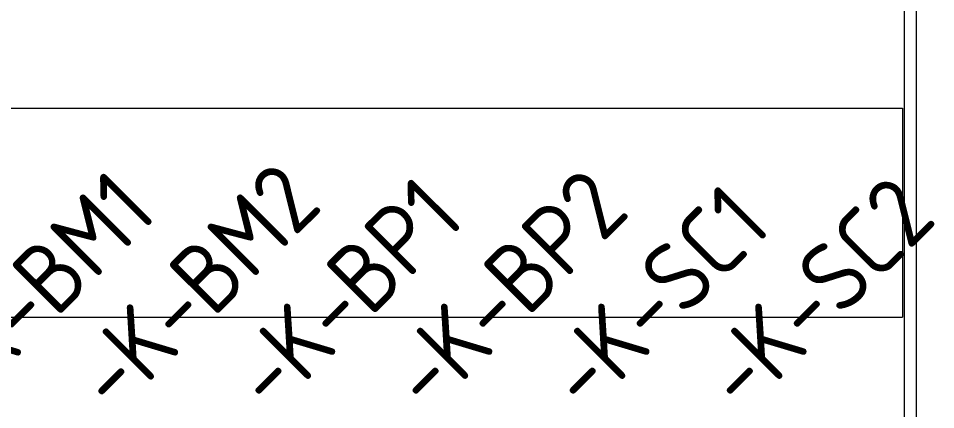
# Model space of a CAD drawing. Header units: millimetres. Extents: x 1359 to 3577, y 1333 to 3557.
# Drawn here: x 2162.9 to 2425.6, y 2170.1 to 2282.3 of the extents above; entities that cross this region are included whole.
import ezdxf

# ---------------------------------------------------------------- set-up
doc = ezdxf.new("R2010")
doc.units = ezdxf.units.MM
doc.layers.add('000-PI-ORMAR', color=2, linetype='Continuous')
doc.layers.add('002-PI-Kabelska kanalica', color=150, linetype='Continuous')
doc.styles.add('PI0', font='isocpeur.ttf', dxfattribs={"width": 0.9})

# ---------------------------------------------------------------- blocks, each defined once
blk = doc.blocks.new('montazna 2000x1000')
at = {"layer": '000-PI-ORMAR', "color": 0, "linetype": 'ByBlock', "lineweight": 0}
blk.add_line((899, 1890), (899, 0), dxfattribs=at)
blk = doc.blocks.new('*U50')
at = {"layer": '002-PI-Kabelska kanalica', "color": 0, "linetype": 'ByBlock', "lineweight": 0}
for p, q in [((-20, 715), (40, 715)), ((-20, -100), (-20, 715)), ((40, -100), (40, 715))]:
    blk.add_line(p, q, dxfattribs=at)
blk = doc.blocks.new('*U53')
at = {"layer": '002-PI-Kabelska kanalica', "color": 0, "linetype": 'ByBlock', "lineweight": 0}
blk.add_line((-20, -100), (-20, 1572), dxfattribs=at)

msp = doc.modelspace()

# ---------------------------------------------------------------- block references
at = {"layer": '002-PI-Kabelska kanalica', "color": 0, "linetype": 'ByBlock', "lineweight": 0}
msp.add_blockref('montazna 2000x1000', (1521.071, 1461.556), dxfattribs=at)
at = {"layer": '002-PI-Kabelska kanalica', "color": 0, "linetype": 'ByBlock', "lineweight": 0, "xscale": -1, "rotation": 180}
msp.add_blockref('*U53', (2436.571, 3251.556), dxfattribs=at)
at = {"layer": '002-PI-Kabelska kanalica', "color": 0, "linetype": 'ByBlock', "lineweight": 0, "rotation": 270}
msp.add_blockref('*U50', (1701.071, 2236.556), dxfattribs=at)

# ---------------------------------------------------------------- texts
at = {"layer": '002-PI-Kabelska kanalica', "color": 0, "linetype": 'ByBlock', "lineweight": 0, "style": 'PI0', "width": 0.9}
for s, p in [('-K-BM2', (2190.802, 2168.261)), ('-K-BM1', (2145.802, 2168.261)), ('-K-BP1', (2235.802, 2168.461)), ('-K-BP2', (2280.802, 2168.461)), ('-K-SC1', (2325.802, 2168.461)), ('-K-SC2', (2370.802, 2168.461))]:
    msp.add_text(s, height=20, rotation=45, dxfattribs=at).set_placement(p)

doc.saveas('drawing.dxf')
